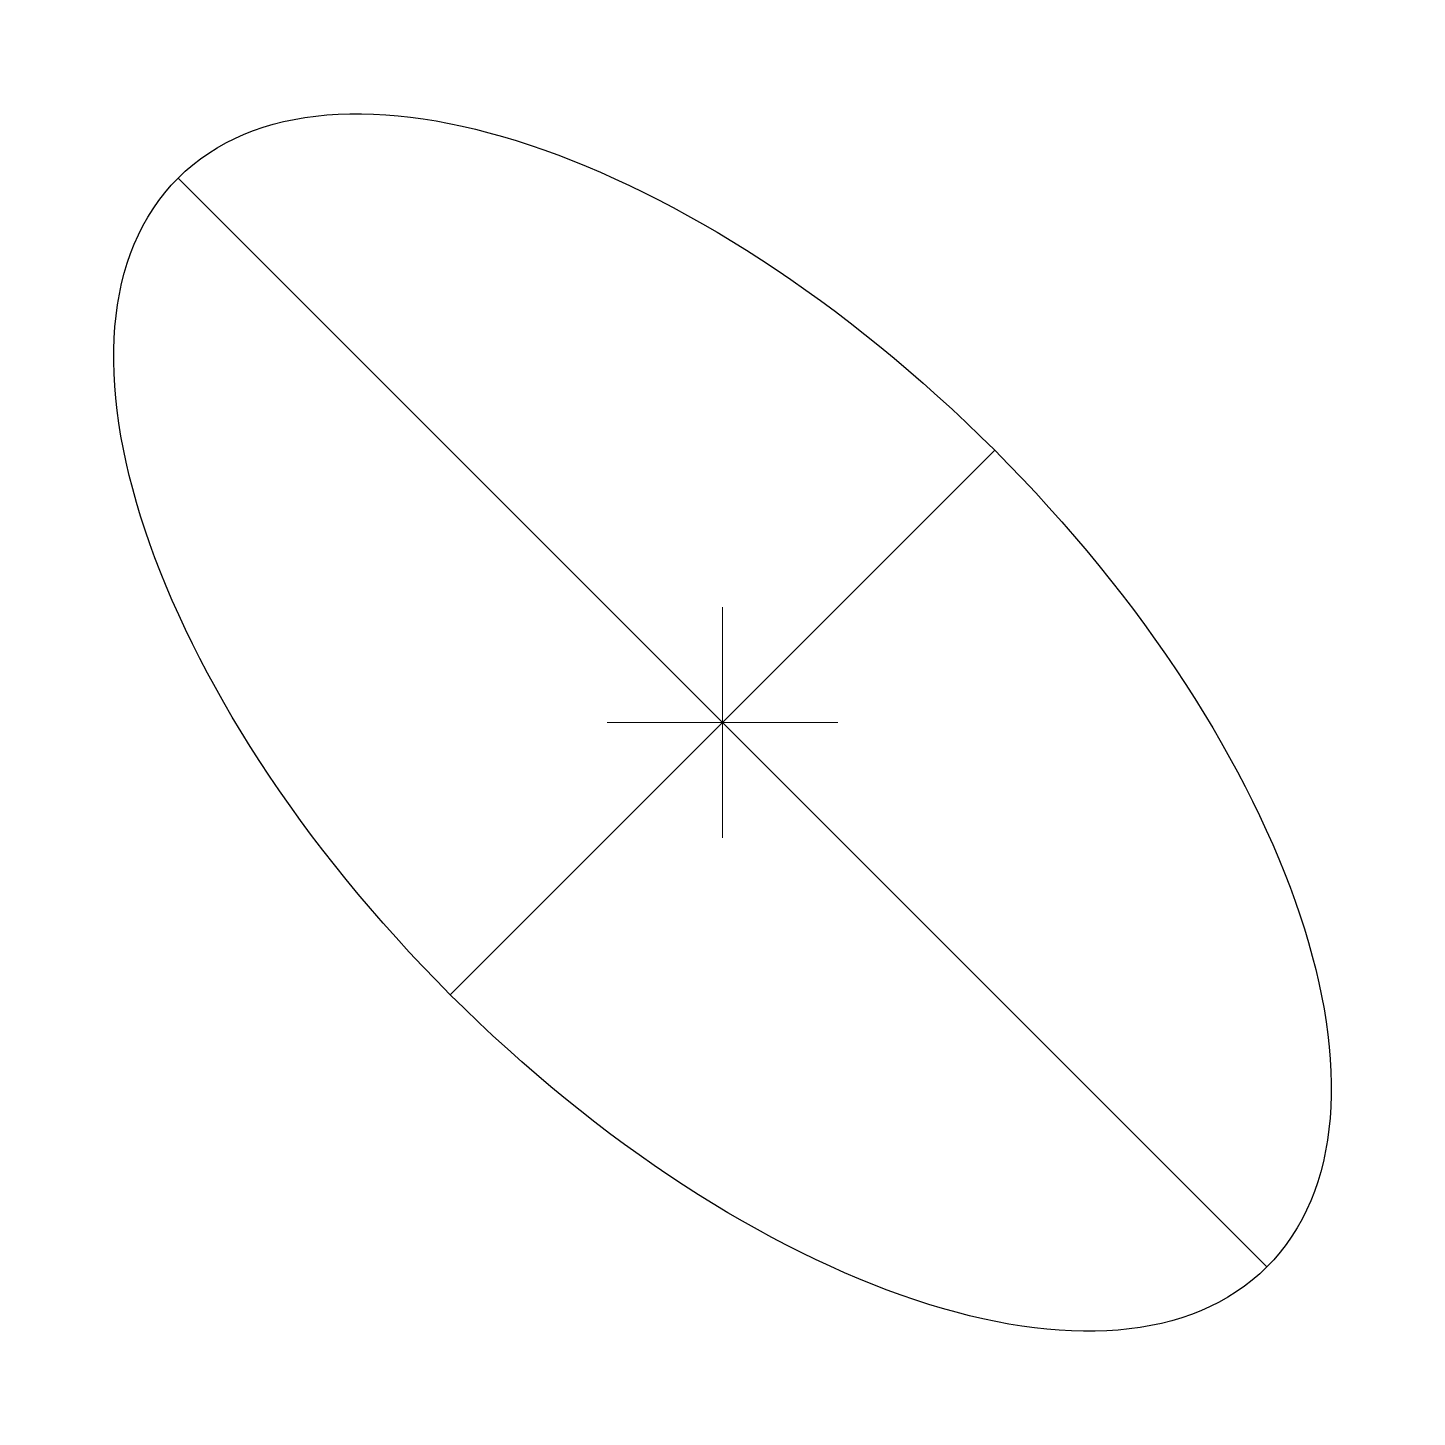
# Model space of a CAD drawing. Header units: millimetres. Extents: x -9 to 9, y -9 to 9.
import ezdxf

# ---------------------------------------------------------------- set-up
doc = ezdxf.new("R2010")
doc.units = ezdxf.units.MM
doc.layers.get('0').update_dxf_attribs({"color": 211, "lineweight": 30})
doc.layers.add('参考线', color=7, linetype='Continuous', lineweight=15, true_color=0xeede91, plot=False, transparency=0.1)

msp = doc.modelspace()

# ---------------------------------------------------------------- linework, layer by layer
msp.add_ellipse((0, 0), major_axis=(-7.071, 7.071), ratio=0.5)
at = {"layer": '参考线'}
for p, q in [((-7.071, 7.071), (7.071, -7.071)), ((-3.536, -3.536), (3.536, 3.536)), ((0, 1.5), (0, -1.5)), ((-1.5, 0), (1.5, 0))]:
    msp.add_line(p, q, dxfattribs=at)

doc.saveas('drawing.dxf')
